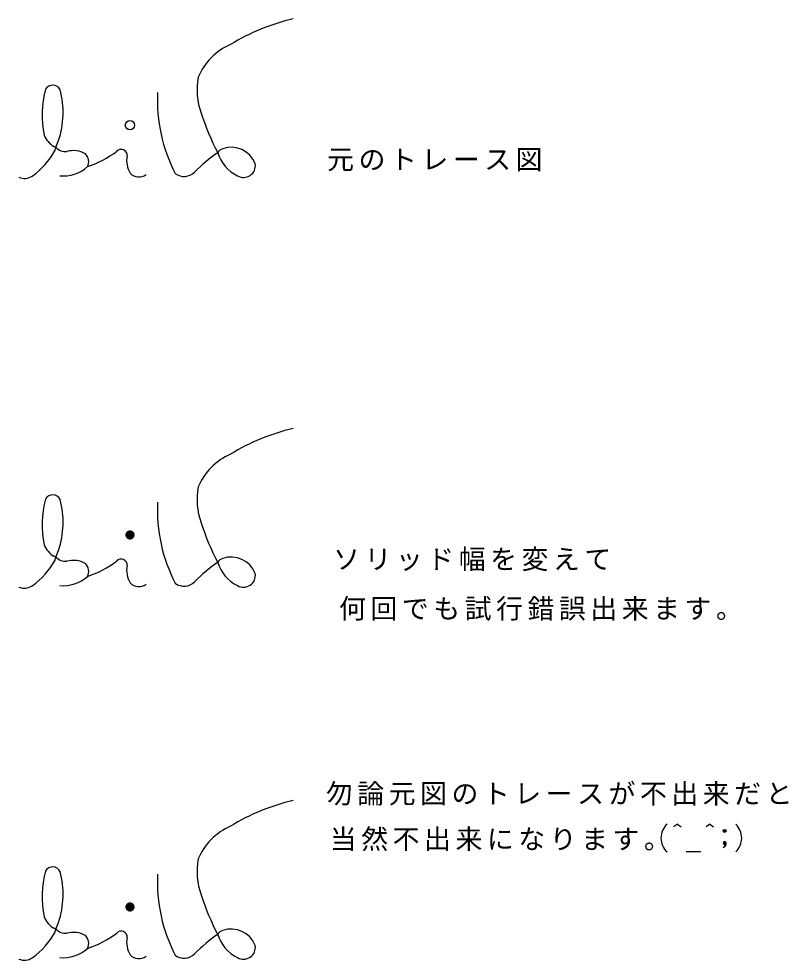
# Model space of a CAD drawing. Units: millimetres on the paper. Extents: x -117 to 55, y -29 to 91.
# Drawn here: x -30.7 to 55.3, y -15.1 to 90 of the extents above; entities that cross this region are included whole.
import ezdxf

# ---------------------------------------------------------------- set-up
doc = ezdxf.new("R2010")
doc.units = ezdxf.units.MM
doc.layers.add('0-0_0-0', color=7, linetype='Continuous')
doc.styles.add('ＭＳ 明朝', font='')
doc.styles.get('ＭＳ 明朝').set_extended_font_data('MS Mincho')

msp = doc.modelspace()

# ---------------------------------------------------------------- hatches: boundary and pattern name
at = {"layer": '0-0_0-0'}
for points in [[(-17.753, 32.331, 1), (-18.795, 32.331, 1)], [(48.33, -0.71, 1), (47.988, -0.71, 1)], [(-17.753, -9.201, 1), (-18.795, -9.201, 1)]]:
    msp.add_hatch(color=256, dxfattribs=at).paths.add_polyline_path(points)

# ---------------------------------------------------------------- linework, layer by layer
for p, q in [((42.892, 0.042), (42.469, -0.264)), ((42.892, 0.042), (43.315, -0.264)), ((46.508, 0.042), (46.084, -0.264)), ((46.508, 0.042), (46.931, -0.264)), ((43.852, -3.003), (45.496, -3.003))]:
    msp.add_line(p, q, dxfattribs=at)
for centre, radius in [((-18.274, 78.074), 0.521), ((48.159, -0.71), 0.171)]:
    msp.add_circle(centre, radius, dxfattribs=at)
for centre, radius, start, end in [((5.369, 66.724), 23.85, 103.08422, 121.38918), ((-4.313, 80.798), 6.857, 113.55198, 157.36965), ((-3.625, 82.013), 7.16, 168.53768, 201.15033), ((-16.912, 79.158), 11.181, 164.79981, 191.29517), ((-26.903, 81.619), 0.927, 26.40369, 149.50549), ((-35.709, 79.488), 9.966, 341.68947, 14.78575), ((2.501, 80.856), 17.714, 177.1749, 207.49229), ((14.694, 87.199), 26.176, 197.26504, 207.7604), ((-25.339, 78.048), 2.758, 203.06915, 238.49266), ((-27.274, 74.008), 1.759, 66.31661, 73.71717), ((-31.073, 78.014), 5.102, 332.01155, 341.04647), ((-34.059, 79.264), 8.414, 305.40306, 331.71548), ((-28.177, 75.828), 1.623, 340.16706, 352.62092), ((-25.475, 76.6), 1.468, 221.90996, 275.30456), ((-24.6, 72.54), 2.701, 59.86764, 105.88232), ((-24.126, 74), 1.243, 333.73492, 44.81028), ((-26.779, 84.555), 11.726, 288.74246, 306.81678), ((-19.262, 74.702), 0.676, 355.0623, 136.48221), ((-16.082, 74.107), 2.563, 167.92022, 212.68948), ((1.822, 59.995), 18.2, 124.43289, 135.05149), ((-7.721, 74.627), 0.839, 103.46082, 153.11951), ((-4.286, 76.339), 4.39, 197.67158, 243.31861), ((-6.95, 72.743), 2.868, 21.29307, 109.68096), ((-5.593, 73.571), 1.332, 240.07567, 9.22696), ((-25.732, 76.5), 4.087, 264.48369, 311.74244), ((-17.272, 73.612), 1.313, 222.6238, 308.0044), ((-12.236, 74.004), 1.646, 233.62883, 315.6421), ((-30.076, 73.735), 1.6, 247.26808, 303.82885), ((5.369, 20.981), 23.85, 103.08422, 121.38918), ((5.369, 20.981), 23.85, 103.08422, 121.38918), ((-4.313, 35.054), 6.857, 113.55198, 157.36965), ((-4.313, 35.054), 6.857, 113.55198, 157.36965), ((-26.903, 35.876), 0.927, 26.40369, 149.50549), ((-26.903, 35.876), 0.927, 26.40369, 149.50549), ((-3.625, 36.27), 7.16, 168.53768, 201.15033), ((-3.625, 36.27), 7.16, 168.53768, 201.15033), ((-16.912, 33.414), 11.181, 164.79981, 191.29517), ((-16.912, 33.414), 11.181, 164.79981, 191.29517), ((-35.709, 33.744), 9.966, 341.68947, 14.78575), ((-35.709, 33.744), 9.966, 341.68947, 14.78575), ((2.501, 35.112), 17.714, 177.1749, 207.49229), ((2.501, 35.112), 17.714, 177.1749, 207.49229), ((14.694, 41.455), 26.176, 197.26504, 207.7604), ((14.694, 41.455), 26.176, 197.26504, 207.7604), ((-25.339, 32.305), 2.758, 203.06915, 238.49266), ((-25.339, 32.305), 2.758, 203.06915, 238.49266), ((-31.073, 32.27), 5.102, 332.01155, 341.04647), ((-31.073, 32.27), 5.102, 332.01155, 341.04647), ((-34.059, 33.521), 8.414, 305.40306, 331.71548), ((-34.059, 33.521), 8.414, 305.40306, 331.71548), ((-27.274, 28.265), 1.759, 66.31661, 73.71717), ((-27.274, 28.265), 1.759, 66.31661, 73.71717), ((-28.177, 30.085), 1.623, 340.16706, 352.62092), ((-28.177, 30.085), 1.623, 340.16706, 352.62092), ((-25.475, 30.856), 1.468, 221.90996, 275.30456), ((-25.475, 30.856), 1.468, 221.90996, 275.30456), ((-24.6, 26.797), 2.701, 59.86764, 105.88232), ((-24.6, 26.797), 2.701, 59.86764, 105.88232), ((-19.262, 28.959), 0.676, 355.0623, 136.48221), ((-19.262, 28.959), 0.676, 355.0623, 136.48221), ((-7.721, 28.884), 0.839, 103.46082, 153.11951), ((-7.721, 28.884), 0.839, 103.46082, 153.11951), ((-6.95, 27), 2.868, 21.29307, 109.68096), ((-6.95, 27), 2.868, 21.29307, 109.68096), ((-24.126, 28.257), 1.243, 333.73492, 44.81028), ((-24.126, 28.257), 1.243, 333.73492, 44.81028), ((-26.779, 38.812), 11.726, 288.74246, 306.81678), ((-26.779, 38.812), 11.726, 288.74246, 306.81678), ((-16.082, 28.364), 2.563, 167.92022, 212.68948), ((-16.082, 28.364), 2.563, 167.92022, 212.68948), ((1.822, 14.252), 18.2, 124.43289, 135.05149), ((1.822, 14.252), 18.2, 124.43289, 135.05149), ((-4.286, 30.596), 4.39, 197.67158, 243.31861), ((-4.286, 30.596), 4.39, 197.67158, 243.31861), ((-25.732, 30.757), 4.087, 264.48369, 311.74244), ((-25.732, 30.757), 4.087, 264.48369, 311.74244), ((-5.593, 27.827), 1.332, 240.07567, 9.22696), ((-5.593, 27.827), 1.332, 240.07567, 9.22696), ((-30.076, 27.992), 1.6, 247.26808, 303.82885), ((-30.076, 27.992), 1.6, 247.26808, 303.82885), ((-17.272, 27.869), 1.313, 222.6238, 308.0044), ((-17.272, 27.869), 1.313, 222.6238, 308.0044), ((-12.236, 28.261), 1.646, 233.62883, 315.6421), ((-12.236, 28.261), 1.646, 233.62883, 315.6421), ((5.369, -20.552), 23.85, 103.08422, 121.38918), ((5.369, -20.552), 23.85, 103.08422, 121.38918), ((43.175, -1.509), 2.12, 133.02414, 226.97586), ((43.175, -1.509), 2.12, 133.02414, 226.97586), ((47.954, -1.509), 2.12, 313.02414, 46.97586), ((47.954, -1.509), 2.12, 313.02414, 46.97586), ((-4.313, -6.478), 6.857, 113.55198, 157.36965), ((-4.313, -6.478), 6.857, 113.55198, 157.36965), ((48.17, -2.055), 0.158, 357.57488, 271.24944), ((47.892, -2.152), 0.444, 286.34061, 11.77047), ((47.844, -2.289), 0.338, 300.81827, 13.02856), ((-3.625, -5.263), 7.16, 168.53768, 201.15033), ((-3.625, -5.263), 7.16, 168.53768, 201.15033), ((-16.912, -8.118), 11.181, 164.79981, 191.29517), ((-16.912, -8.118), 11.181, 164.79981, 191.29517), ((-26.903, -5.657), 0.927, 26.40369, 149.50549), ((-26.903, -5.657), 0.927, 26.40369, 149.50549), ((-35.709, -7.788), 9.966, 341.68947, 14.78575), ((-35.709, -7.788), 9.966, 341.68947, 14.78575), ((2.501, -6.42), 17.714, 177.1749, 207.49229), ((2.501, -6.42), 17.714, 177.1749, 207.49229), ((14.694, -0.077), 26.176, 197.26504, 207.7604), ((14.694, -0.077), 26.176, 197.26504, 207.7604), ((-25.339, -9.227), 2.758, 203.06915, 238.49266), ((-25.339, -9.227), 2.758, 203.06915, 238.49266), ((-31.073, -9.262), 5.102, 332.01155, 341.04647), ((-31.073, -9.262), 5.102, 332.01155, 341.04647), ((-34.059, -8.012), 8.414, 305.40306, 331.71548), ((-34.059, -8.012), 8.414, 305.40306, 331.71548), ((-27.274, -13.267), 1.759, 66.31661, 73.71717), ((-27.274, -13.267), 1.759, 66.31661, 73.71717), ((-28.177, -11.448), 1.623, 340.16706, 352.62092), ((-28.177, -11.448), 1.623, 340.16706, 352.62092), ((-25.475, -10.676), 1.468, 221.90996, 275.30456), ((-25.475, -10.676), 1.468, 221.90996, 275.30456), ((-24.6, -14.735), 2.701, 59.86764, 105.88232), ((-24.6, -14.735), 2.701, 59.86764, 105.88232), ((-24.126, -13.275), 1.243, 333.73492, 44.81028), ((-24.126, -13.275), 1.243, 333.73492, 44.81028), ((-26.779, -2.721), 11.726, 288.74246, 306.81678), ((-26.779, -2.721), 11.726, 288.74246, 306.81678), ((-19.262, -12.574), 0.676, 355.0623, 136.48221), ((-19.262, -12.574), 0.676, 355.0623, 136.48221), ((1.822, -27.281), 18.2, 124.43289, 135.05149), ((1.822, -27.281), 18.2, 124.43289, 135.05149), ((-7.721, -12.648), 0.839, 103.46082, 153.11951), ((-7.721, -12.648), 0.839, 103.46082, 153.11951), ((-4.286, -10.937), 4.39, 197.67158, 243.31861), ((-4.286, -10.937), 4.39, 197.67158, 243.31861), ((-6.95, -14.533), 2.868, 21.29307, 109.68096), ((-6.95, -14.533), 2.868, 21.29307, 109.68096), ((-16.082, -13.168), 2.563, 167.92022, 212.68948), ((-16.082, -13.168), 2.563, 167.92022, 212.68948), ((-5.593, -13.705), 1.332, 240.07567, 9.22696), ((-5.593, -13.705), 1.332, 240.07567, 9.22696), ((-25.732, -10.776), 4.087, 264.48369, 311.74244), ((-25.732, -10.776), 4.087, 264.48369, 311.74244), ((-17.272, -13.663), 1.313, 222.6238, 308.0044), ((-17.272, -13.663), 1.313, 222.6238, 308.0044), ((-12.236, -13.272), 1.646, 233.62883, 315.6421), ((-12.236, -13.272), 1.646, 233.62883, 315.6421), ((-30.076, -13.541), 1.6, 247.26808, 303.82885), ((-30.076, -13.541), 1.6, 247.26808, 303.82885)]:
    msp.add_arc(centre, radius, start, end, dxfattribs=at)
for points in [[(42.892, 0.042), (42.469, -0.264), (42.469, -0.264)], [(42.892, 0.042), (43.315, -0.264), (43.315, -0.264)], [(46.508, 0.042), (46.084, -0.264), (46.084, -0.264)], [(46.508, 0.042), (46.931, -0.264), (46.931, -0.264)], [(48.014, -2.03), (48.065, -2.173), (48.012, -2.061)], [(48.012, -2.061), (48.065, -2.173), (48.017, -2.093)], [(48.022, -1.999), (48.151, -2.211), (48.014, -2.03)], [(48.151, -2.211), (48.12, -2.204), (48.014, -2.03)], [(48.12, -2.204), (48.091, -2.192), (48.014, -2.03)], [(48.091, -2.192), (48.065, -2.173), (48.014, -2.03)], [(48.017, -2.093), (48.065, -2.173), (48.027, -2.123), (48.044, -2.15)], [(48.036, -1.971), (48.151, -2.211), (48.022, -1.999)], [(48.056, -1.946), (48.173, -2.212), (48.036, -1.971)], [(48.173, -2.212), (48.151, -2.211), (48.036, -1.971)], [(48.08, -1.925), (48.173, -2.212), (48.056, -1.946)], [(48.108, -1.91), (48.173, -2.212), (48.08, -1.925)], [(48.138, -1.9), (48.173, -2.212), (48.108, -1.91)], [(48.17, -1.897), (48.173, -2.212), (48.138, -1.9)], [(48.201, -1.901), (48.173, -2.212), (48.17, -1.897)], [(48.231, -1.91), (48.173, -2.212), (48.201, -1.901)], [(48.259, -1.925), (48.173, -2.212), (48.231, -1.91)], [(48.283, -1.946), (48.173, -2.212), (48.259, -1.925)], [(48.303, -1.971), (48.173, -2.212), (48.283, -1.946)], [(48.317, -1.999), (48.173, -2.212), (48.303, -1.971)], [(48.325, -2.03), (48.173, -2.212), (48.317, -1.999)], [(48.327, -2.062), (48.173, -2.212), (48.325, -2.03)], [(48.331, -2.084), (48.173, -2.212), (48.327, -2.062)], [(48.336, -2.137), (48.173, -2.212), (48.331, -2.084)], [(43.852, -3.003), (45.496, -3.003), (45.496, -3.003)], [(48.017, -2.579), (48.055, -2.552), (48.067, -2.561)], [(48.055, -2.552), (48.089, -2.521), (48.067, -2.561)], [(48.067, -2.561), (48.089, -2.521), (48.115, -2.537)], [(48.089, -2.521), (48.119, -2.485), (48.115, -2.537)], [(48.115, -2.537), (48.119, -2.485), (48.159, -2.507)], [(48.119, -2.485), (48.143, -2.445), (48.159, -2.507)], [(48.143, -2.445), (48.162, -2.403), (48.2, -2.473)], [(48.159, -2.507), (48.143, -2.445), (48.2, -2.473)], [(48.162, -2.403), (48.174, -2.358), (48.236, -2.434)], [(48.2, -2.473), (48.162, -2.403), (48.236, -2.434)], [(48.335, -2.19), (48.173, -2.212), (48.336, -2.137)], [(48.174, -2.219), (48.173, -2.212), (48.335, -2.19)], [(48.327, -2.243), (48.174, -2.219), (48.335, -2.19)], [(48.181, -2.265), (48.174, -2.219), (48.327, -2.243)], [(48.174, -2.358), (48.181, -2.312), (48.293, -2.344)], [(48.267, -2.39), (48.174, -2.358), (48.293, -2.344)], [(48.236, -2.434), (48.174, -2.358), (48.267, -2.39)], [(48.313, -2.294), (48.181, -2.265), (48.327, -2.243)], [(48.181, -2.312), (48.181, -2.265), (48.313, -2.294)], [(48.293, -2.344), (48.181, -2.312), (48.313, -2.294)]]:
    msp.add_solid(points, dxfattribs=at)

# ---------------------------------------------------------------- texts
at = {"layer": '0-0_0-0', "char_height": 2.199, "attachment_point": 7, "style": 'ＭＳ 明朝'}
for s, insert in [('\\T1.17;元のトレース図', (3.757, 72.924)), ('\\T1.17;ソリッド幅を変えて', (4.42, 28.286)), ('\\T1.17;何回でも試行錯誤出来ます。', (5.083, 22.761)), ('\\T1.17;勿論元図のトレースが不出来だと', (3.612, 2.119)), ('\\T1.17;当然不出来になります。', (4.054, -2.964))]:
    msp.add_mtext(s, dxfattribs=dict(at, insert=insert))

doc.saveas('drawing.dxf')
